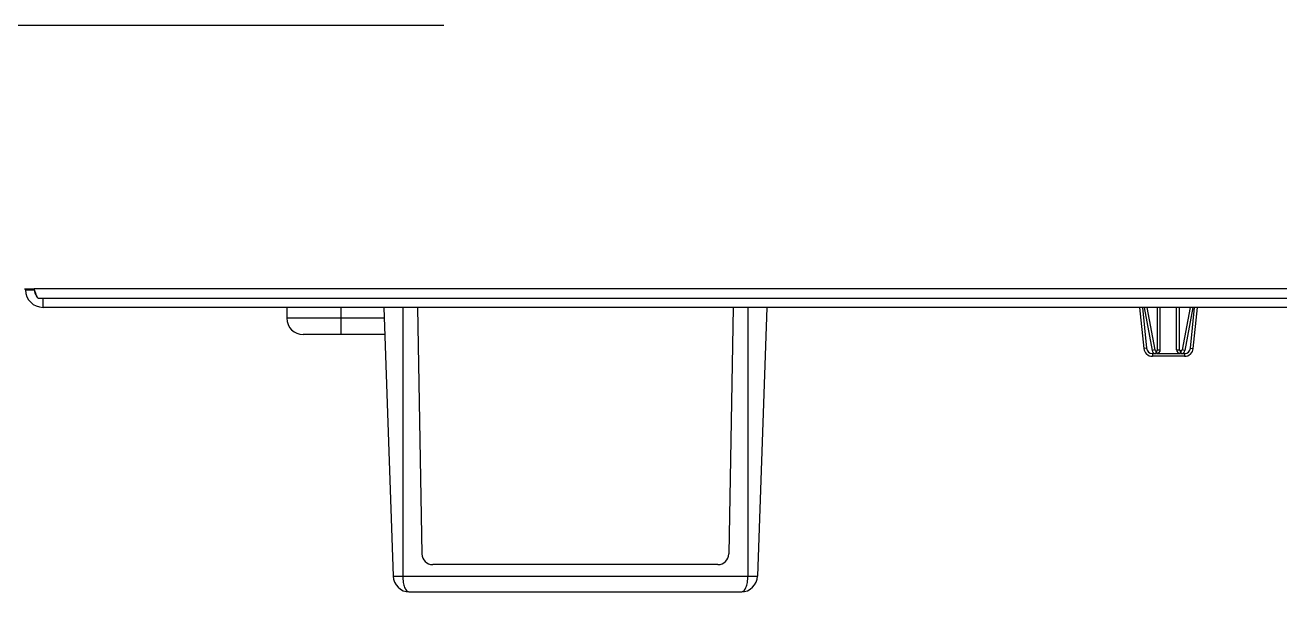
# Model space of a CAD drawing. Header units: millimetres. Extents: x 406 to 4339, y 342 to 2993.
# Drawn here: x 3692.9 to 3808.2, y 1546.8 to 1598.9 of the extents above; entities that cross this region are included whole.
import ezdxf

# ---------------------------------------------------------------- set-up
doc = ezdxf.new("R2010")
doc.units = ezdxf.units.MM
doc.header["$LTSCALE"] = 256.666667
doc.layers.get('0').update_dxf_attribs({"linetype": 'CONTINUOUS'})
doc.layers.add('GEOM', color=7, linetype='CONTINUOUS')

msp = doc.modelspace()

# ---------------------------------------------------------------- linework, layer by layer
at = {"color": 1}
msp.add_line((3631.37, 1598.92), (3731.37, 1598.92), dxfattribs=at)
at = {"color": 7, "linetype": 'Continuous'}
for p, q in [((3692.84, 1574.67), (3693.74, 1574.67)), ((3692.94, 1574.57), (3692.94, 1574.67)), ((3692.94, 1574.57), (3693.74, 1574.57)), ((3693.74, 1574.57), (3693.74, 1574.67)), ((4238.41, 1573.77), (3694.15, 1573.77)), ((4241.94, 1572.97), (3694.54, 1572.97)), ((3725.84, 1572.97), (3726.7, 1548.27)), ((3728.95, 1572.97), (3729.34, 1550.31)), ((3757.94, 1572.97), (3757.54, 1550.31)), ((3761.05, 1572.97), (3760.19, 1548.27)), ((3756.54, 1549.33), (3730.35, 1549.33)), ((3728.21, 1546.81), (3758.68, 1546.81))]:
    msp.add_line(p, q, dxfattribs=at)
at = {"color": 9, "linetype": 'Continuous'}
for p, q in [((4238.64, 1574.67), (3693.74, 1574.67)), ((3727.6, 1572.97), (3727.6, 1548.27)), ((3759.29, 1572.97), (3759.29, 1548.27)), ((3726.7, 1548.27), (3760.19, 1548.27))]:
    msp.add_line(p, q, dxfattribs=at)
at = {"color": 7, "linetype": 'Continuous'}
for centre, radius, start, end in [((3694.54, 1574.57), 1.6, 180, 270), ((3694.54, 1574.57), 0.8, 180, 221.9094), ((3730.35, 1550.33), 1.01, 181, 270), ((3756.54, 1550.33), 1.01, 270, 359), ((3728.21, 1548.32), 1.51, 182, 270), ((3758.68, 1548.32), 1.51, 270, 358)]:
    msp.add_arc(centre, radius, start, end, dxfattribs=at)
msp.add_open_spline([(3694.15, 1573.77), (3694.11, 1573.77), (3694.02, 1573.86), (3693.94, 1574.05), (3693.84, 1574.34), (3693.78, 1574.55), (3693.74, 1574.67)], degree=3, knots=[0, 0, 0, 0, 0.121863, 0.339541, 0.645141, 1, 1, 1, 1], dxfattribs=at)
at = {"color": 9, "linetype": 'Continuous'}
for points, knots in [([(3727.6, 1548.27), (3727.6, 1548.07), (3727.62, 1547.71), (3727.73, 1547.25), (3727.91, 1546.91), (3728.12, 1546.81), (3728.21, 1546.81)], [0, 0, 0, 0, 0.343638, 0.632384, 0.843751, 1, 1, 1, 1]), ([(3758.68, 1546.81), (3758.77, 1546.81), (3758.97, 1546.91), (3759.16, 1547.25), (3759.27, 1547.71), (3759.29, 1548.07), (3759.29, 1548.27)], [0, 0, 0, 0, 0.156249, 0.367616, 0.656362, 1, 1, 1, 1])]:
    msp.add_open_spline(points, degree=3, knots=knots, dxfattribs=at)
at = {"layer": 'GEOM', "color": 9, "linetype": 'Continuous'}
for p, q in [((3694.54, 1572.97), (3694.54, 1573.77)), ((3721.94, 1570.47), (3721.94, 1572.97)), ((3795.54, 1572.97), (3795.92, 1569.21)), ((3795.7, 1572.97), (3796.43, 1569)), ((3797.19, 1569.07), (3797.19, 1572.97)), ((3798.69, 1569.07), (3798.69, 1572.97)), ((3800.18, 1572.97), (3799.45, 1569)), ((3799.97, 1569.21), (3800.34, 1572.97)), ((3725.87, 1571.97), (3716.94, 1571.97)), ((3795.92, 1569.21), (3795.67, 1569.19)), ((3796.68, 1569.05), (3796.43, 1569)), ((3796.94, 1569.07), (3797.19, 1569.07)), ((3798.69, 1569.07), (3798.94, 1569.07)), ((3799.45, 1569), (3799.21, 1569.05)), ((3799.97, 1569.21), (3800.22, 1569.19)), ((3796.47, 1568.72), (3796.47, 1568.47)), ((3796.47, 1568.72), (3796.78, 1568.72)), ((3796.78, 1568.97), (3796.78, 1568.72)), ((3796.84, 1568.97), (3796.84, 1568.72)), ((3796.84, 1568.72), (3799.04, 1568.72)), ((3799.04, 1568.72), (3799.04, 1568.97)), ((3799.11, 1568.72), (3799.11, 1568.97)), ((3799.11, 1568.72), (3799.42, 1568.72)), ((3799.42, 1568.72), (3799.42, 1568.47))]:
    msp.add_line(p, q, dxfattribs=at)
at = {"layer": 'GEOM', "color": 7, "linetype": 'Continuous'}
for p, q in [((3716.94, 1572.97), (3716.94, 1571.97)), ((3795.29, 1572.97), (3795.67, 1569.19)), ((3795.96, 1572.97), (3796.68, 1569.05)), ((3796.94, 1569.07), (3796.94, 1572.97)), ((3798.94, 1569.07), (3798.94, 1572.97)), ((3799.93, 1572.97), (3799.21, 1569.05)), ((3800.22, 1569.19), (3800.59, 1572.97)), ((3725.93, 1570.47), (3718.44, 1570.47)), ((3799.42, 1568.47), (3796.47, 1568.47)), ((3796.78, 1568.97), (3796.84, 1568.97)), ((3799.11, 1568.97), (3799.04, 1568.97))]:
    msp.add_line(p, q, dxfattribs=at)
for centre, radius, start, end in [((3718.44, 1571.97), 1.5, 180, 270), ((3796.47, 1569.27), 0.8, 185.7106, 270), ((3796.78, 1569.07), 0.1, 190.4057, 270), ((3796.84, 1569.07), 0.1, 270, 360), ((3799.04, 1569.07), 0.1, 180, 270), ((3799.11, 1569.07), 0.1, 270, 349.5943), ((3799.42, 1569.27), 0.8, 270, 354.2894)]:
    msp.add_arc(centre, radius, start, end, dxfattribs=at)
at = {"layer": 'GEOM', "color": 9, "linetype": 'Continuous'}
for centre, radius, start, end in [((3796.47, 1569.27), 0.55, 185.7106, 270), ((3796.78, 1569.07), 0.35, 190.4057, 270), ((3796.84, 1569.07), 0.35, 270, 360), ((3799.04, 1569.07), 0.35, 180, 270), ((3799.11, 1569.07), 0.35, 270, 349.5943), ((3799.42, 1569.27), 0.55, 270, 354.2894)]:
    msp.add_arc(centre, radius, start, end, dxfattribs=at)

doc.saveas('drawing.dxf')
